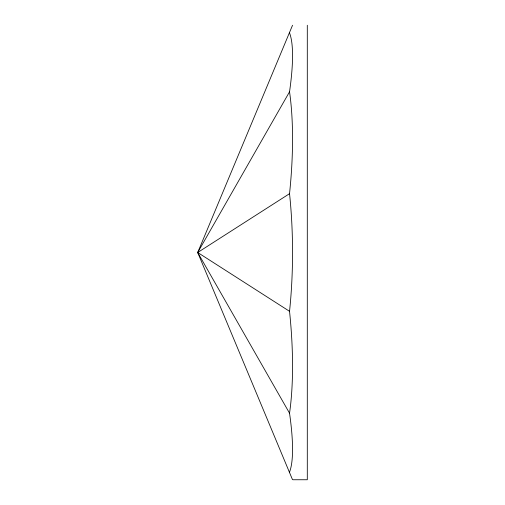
<?xml version="1.0" encoding="UTF-8"?>
<svg xmlns="http://www.w3.org/2000/svg" width="505" height="505" viewBox="0 0 505 505"><rect width="100%" height="100%" fill="white"/><g stroke="black" fill="none" stroke-linecap="round" stroke-linejoin="round"><path stroke-width="0.76" d="M292.54 479.75L197.701 252.5L292.54 25.25M289.535 91.809L197.701 252.5L289.535 413.191M293.165 479.75L307.299 479.75L307.299 25.25M289.542 32.97A212.788 38.513 -71.4 0 1 289.542 91.796A212.788 66.704 -79 0 1 289.542 193.68L197.701 252.5L289.535 311.314A212.788 66.704 79 0 1 289.542 413.21A212.788 38.513 71.4 0 1 289.542 472.03M289.542 193.674A212.864 77.05 -90 0 1 289.542 311.326"/></g></svg>
